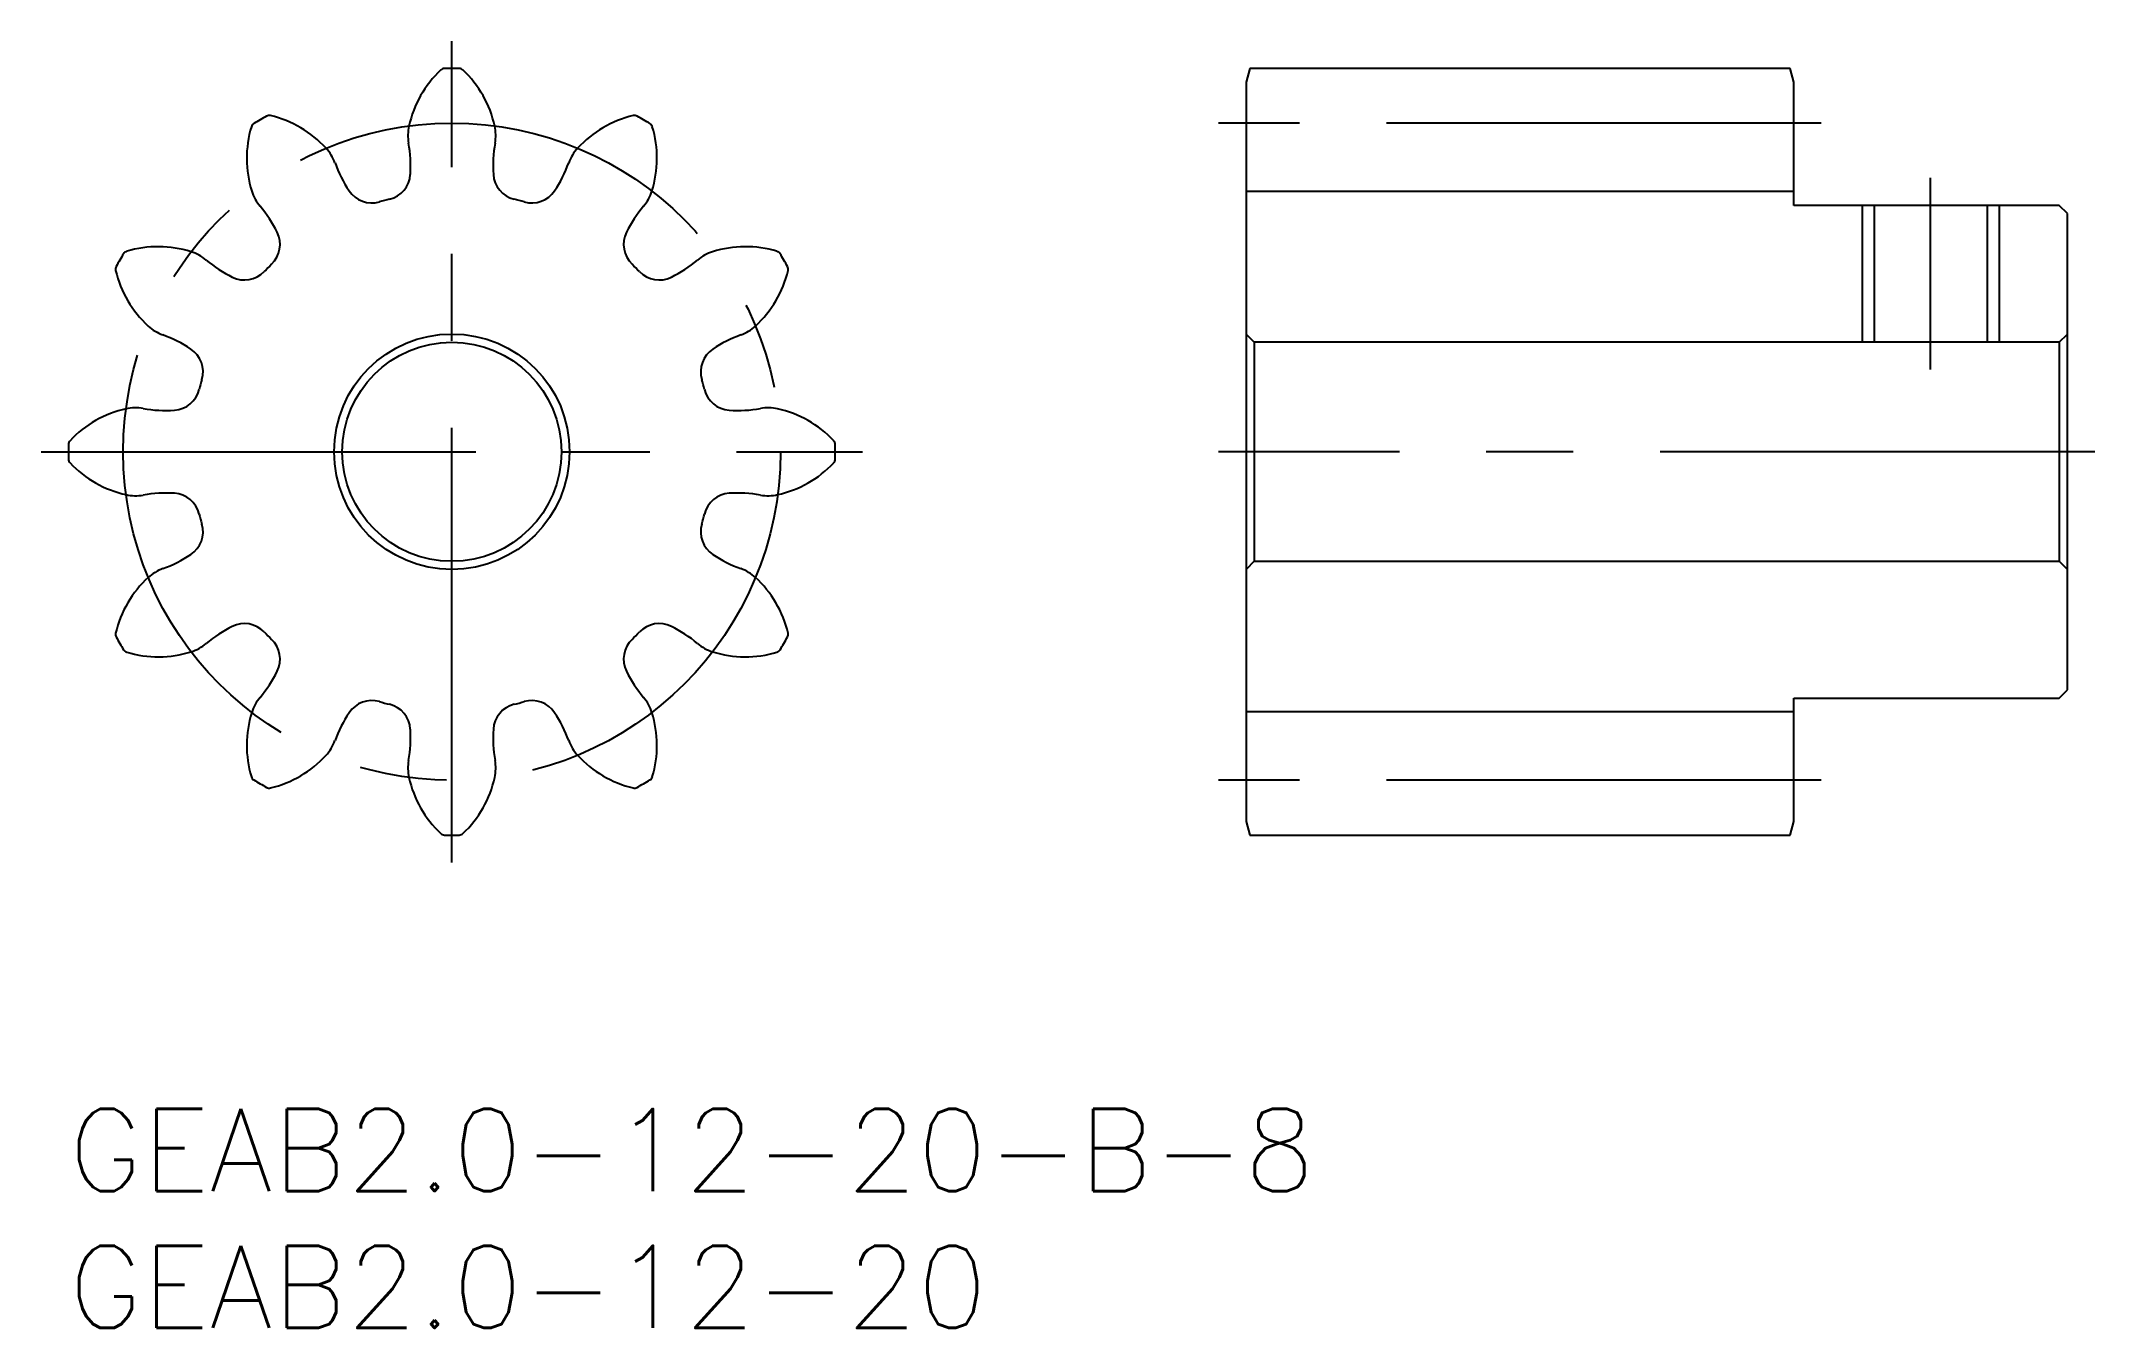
# Model space of a CAD drawing. Extents: x -1 to 74, y -8 to 39.
import ezdxf

# ---------------------------------------------------------------- set-up
doc = ezdxf.new("R2010")
doc.units = 0
doc.header["$LTSCALE"] = 0.5
doc.linetypes.add('CENTER', pattern=[50.8, 31.75, -6.35, 6.35, -6.35])
for name, color, linetype in [('MSM_CENTER', 1, 'CENTER'), ('MSM_CONTINUOUS', 7, 'CONTINUOUS'), ('MSM_NARROW', 5, 'CONTINUOUS'), ('MSM_PART_NUMBER', 7, 'CONTINUOUS')]:
    doc.layers.add(name, color=color, linetype=linetype)
doc.styles.get("Standard").update_dxf_attribs({"font": 'txt.shx', "height": 3, "bigfont": 'bigfont.shx'})

msp = doc.modelspace()

# ---------------------------------------------------------------- linework, layer by layer
at = {"layer": 'MSM_CENTER'}
for p, q in [((14, 9), (14, 39)), ((64, 36), (42, 36)), ((68, 27), (68, 34)), ((-1, 24), (29, 24)), ((74, 24), (42, 24)), ((64, 12), (42, 12))]:
    msp.add_line(p, q, dxfattribs=at)
msp.add_circle((14, 24), 12, dxfattribs=at)
at = {"layer": 'MSM_CONTINUOUS'}
for p, q in [((43.134, 38), (43, 37.5)), ((43, 37.5), (43, 10.5)), ((62.866, 38), (43.134, 38)), ((63, 37.5), (62.866, 38)), ((63, 33), (63, 37.5)), ((63, 33.5), (43, 33.5)), ((72.7, 33), (63, 33)), ((65.933, 33), (65.933, 28)), ((70.067, 33), (70.067, 28)), ((73, 32.7), (72.7, 33)), ((73, 15.3), (73, 32.7)), ((43, 28.3), (43.3, 28)), ((43.3, 28), (43.3, 20)), ((72.7, 28), (43.3, 28)), ((72.7, 28), (73, 28.3)), ((72.7, 28), (72.7, 20)), ((43.3, 20), (43, 19.7)), ((43.3, 20), (72.7, 20)), ((73, 19.7), (72.7, 20)), ((63, 10.5), (63, 15)), ((63, 15), (72.7, 15)), ((72.7, 15), (73, 15.3)), ((63, 14.5), (43, 14.5)), ((43, 10.5), (43.134, 10)), ((62.866, 10), (63, 10.5)), ((43.134, 10), (62.866, 10))]:
    msp.add_line(p, q, dxfattribs=at)
for radius in [4.3, 4]:
    msp.add_circle((14, 24), radius, dxfattribs=at)
for centre, radius, start, end in [((16.339, 35.032), 4, 133.29336, 167.5), ((13.733, 37.797), 0.2, 91.10828, 133.29336), ((14, 24), 14, 88.89172, 91.10828), ((14.267, 37.797), 0.2, 46.70664, 88.89171), ((11.661, 35.032), 4, 12.5, 46.70664), ((14, 24), 14, 118.89172, 121.10828), ((7.332, 36.082), 0.2, 76.70664, 118.89172), ((6.459, 32.384), 4, 42.5, 76.70664), ((21.541, 32.384), 4, 103.29336, 137.5), ((20.668, 36.082), 0.2, 61.10828, 103.29336), ((14, 24), 14, 58.89172, 61.10828), ((10.51, 34.723), 4, 163.29336, 197.5), ((6.87, 35.815), 0.2, 121.10835, 163.29336), ((14, 35.55), 1.604, 167.49997, 190.04238), ((7.694, 34.433), 4.8, 356.39914, 10.04239), ((20.306, 34.433), 4.8, 169.95761, 183.60086), ((14, 35.55), 1.604, 349.95762, 12.50003), ((21.13, 35.815), 0.2, 16.70662, 58.89174), ((17.49, 34.723), 4, 342.5, 16.70664), ((8.225, 34.003), 1.604, 19.95762, 42.50003), ((14.245, 36.189), 4.8, 199.95761, 213.60086), ((13.755, 36.189), 4.8, 326.39914, 340.04239), ((19.775, 34.003), 1.604, 137.49997, 160.04238), ((11.486, 34.195), 1, 283.85127, 356.39914), ((16.514, 34.195), 1, 183.60086, 256.14873), ((8.225, 34.003), 1.604, 197.49997, 220.04238), ((11.08, 34.086), 1, 213.60086, 286.14873), ((14, 24), 9.5, 103.85127, 106.14873), ((14, 24), 9.5, 73.85127, 76.14873), ((16.92, 34.086), 1, 253.85127, 326.39915), ((19.775, 34.003), 1.604, 319.95762, 342.50003), ((3.322, 29.882), 4.8, 26.39914, 40.04239), ((24.678, 29.882), 4.8, 139.95761, 153.60086), ((6.726, 31.572), 1, 313.85127, 26.39914), ((21.274, 31.572), 1, 153.60086, 226.14873), ((1.918, 30.668), 0.2, 151.10822, 193.29336), ((14, 24), 14, 148.89172, 151.10828), ((2.185, 31.13), 0.2, 106.70664, 148.89173), ((3.277, 27.49), 4, 72.5, 106.70664), ((3.997, 29.775), 1.604, 49.95762, 72.50003), ((8.118, 34.678), 4.8, 229.95761, 243.60086), ((14, 24), 9.5, 133.85127, 136.14873), ((14, 24), 9.5, 43.85127, 46.14873), ((19.882, 34.678), 4.8, 296.39914, 310.04239), ((24.003, 29.775), 1.604, 107.49997, 130.04238), ((24.723, 27.49), 4, 73.29336, 107.5), ((25.815, 31.13), 0.2, 31.10828, 73.29336), ((14, 24), 14, 28.89172, 31.10828), ((26.082, 30.668), 0.2, 346.70664, 28.89173), ((5.616, 31.541), 4, 193.29336, 227.5), ((6.428, 31.274), 1, 243.60086, 316.14873), ((21.572, 31.274), 1, 223.85127, 296.39914), ((22.384, 31.541), 4, 312.5, 346.70664), ((3.997, 29.775), 1.604, 227.49998, 250.04238), ((24.003, 29.775), 1.604, 289.95762, 312.50003), ((1.811, 23.755), 4.8, 56.39914, 70.04239), ((3.914, 26.92), 1, 343.85127, 56.39914), ((24.086, 26.92), 1, 123.60086, 196.14873), ((26.189, 23.755), 4.8, 109.95761, 123.60086), ((3.805, 26.514), 1, 273.60086, 346.14873), ((14, 24), 9.5, 163.85127, 166.14873), ((14, 24), 9.5, 13.85127, 16.14873), ((24.195, 26.514), 1, 193.85127, 266.39915), ((2.968, 21.661), 4, 102.5, 136.70664), ((2.45, 24), 1.604, 79.95762, 102.50003), ((3.567, 30.306), 4.8, 259.95761, 273.60086), ((24.433, 30.306), 4.8, 266.39914, 280.04239), ((25.55, 24), 1.604, 77.49997, 100.04238), ((25.032, 21.661), 4, 43.29336, 77.5), ((14, 24), 14, 178.89172, 181.10828), ((0.203, 24.267), 0.2, 136.70664, 178.8917), ((27.797, 24.267), 0.2, 1.10822, 43.29336), ((14, 24), 14, 358.89172, 1.10828), ((0.203, 23.733), 0.2, 181.10822, 223.29336), ((2.968, 26.339), 4, 223.29336, 257.5), ((25.032, 26.339), 4, 282.5, 316.70664), ((27.797, 23.733), 0.2, 316.70664, 358.89173), ((2.45, 24), 1.604, 257.49998, 280.04238), ((3.567, 17.694), 4.8, 86.39914, 100.04239), ((3.805, 21.486), 1, 13.85127, 86.39914), ((24.195, 21.486), 1, 93.60086, 166.14873), ((24.433, 17.694), 4.8, 79.95761, 93.60086), ((25.55, 24), 1.604, 259.95762, 282.50003), ((3.914, 21.08), 1, 303.60086, 16.14873), ((14, 24), 9.5, 193.85127, 196.14873), ((24.086, 21.08), 1, 163.85127, 236.39914), ((14, 24), 9.5, 343.85127, 346.14873), ((3.997, 18.225), 1.604, 109.95762, 132.50003), ((1.811, 24.245), 4.8, 289.95761, 303.60086), ((26.189, 24.245), 4.8, 236.39914, 250.04239), ((24.003, 18.225), 1.604, 47.49997, 70.04238), ((5.616, 16.459), 4, 132.5, 166.70664), ((22.384, 16.459), 4, 13.29336, 47.5), ((1.918, 17.332), 0.2, 166.70664, 208.8917), ((8.118, 13.322), 4.8, 116.39914, 130.04239), ((6.428, 16.726), 1, 43.85127, 116.39914), ((14, 24), 9.5, 223.85127, 226.14873), ((14, 24), 9.5, 313.85127, 316.14873), ((21.572, 16.726), 1, 63.60086, 136.14873), ((19.882, 13.322), 4.8, 49.95761, 63.60086), ((26.082, 17.332), 0.2, 331.10822, 13.29336), ((14, 24), 14, 208.89172, 211.10828), ((2.185, 16.87), 0.2, 211.10828, 253.29336), ((3.277, 20.51), 4, 253.29336, 287.5), ((3.997, 18.225), 1.604, 287.49998, 310.04238), ((6.726, 16.428), 1, 333.60086, 46.14873), ((21.274, 16.428), 1, 133.85127, 206.39914), ((24.003, 18.225), 1.604, 229.95762, 252.50002), ((24.723, 20.51), 4, 252.5, 286.70664), ((25.815, 16.87), 0.2, 286.70662, 328.89173), ((14, 24), 14, 328.89172, 331.10828), ((3.322, 18.118), 4.8, 319.95761, 333.60086), ((24.678, 18.118), 4.8, 206.39914, 220.04239), ((8.225, 13.997), 1.604, 139.95762, 162.50003), ((19.775, 13.997), 1.604, 17.49997, 40.04238), ((10.51, 13.277), 4, 162.5, 196.70664), ((14.245, 11.811), 4.8, 146.39914, 160.04239), ((11.08, 13.914), 1, 73.85127, 146.39914), ((14, 24), 9.5, 253.85127, 256.14873), ((11.486, 13.805), 1, 3.60086, 76.14873), ((16.514, 13.805), 1, 103.85127, 176.39915), ((14, 24), 9.5, 283.85127, 286.14873), ((16.92, 13.914), 1, 33.60086, 106.14873), ((13.755, 11.811), 4.8, 19.95761, 33.60086), ((17.49, 13.277), 4, 343.29336, 17.5), ((7.694, 13.567), 4.8, 349.95761, 3.60086), ((20.306, 13.567), 4.8, 176.39914, 190.04239), ((6.459, 15.616), 4, 283.29336, 317.5), ((8.225, 13.997), 1.604, 317.49997, 340.04238), ((19.775, 13.997), 1.604, 199.95762, 222.50003), ((21.541, 15.616), 4, 222.5, 256.70664), ((6.87, 12.185), 0.2, 196.70662, 238.89173), ((14, 24), 14, 238.89172, 241.10828), ((14, 12.45), 1.604, 169.95762, 192.50003), ((16.339, 12.968), 4, 192.5, 226.70664), ((11.661, 12.968), 4, 313.29336, 347.5), ((14, 12.45), 1.604, 347.49997, 10.04238), ((14, 24), 14, 298.89172, 301.10828), ((21.13, 12.185), 0.2, 301.10828, 343.29336), ((7.332, 11.918), 0.2, 241.10822, 283.29336), ((20.668, 11.918), 0.2, 256.70664, 298.89173), ((13.733, 10.203), 0.2, 226.70662, 268.89173), ((14, 24), 14, 268.89172, 271.10828), ((14.267, 10.203), 0.2, 271.10822, 313.29336)]:
    msp.add_arc(centre, radius, start, end, dxfattribs=at)
at = {"layer": 'MSM_NARROW'}
for p, q in [((65.5, 33), (65.5, 28)), ((70.5, 33), (70.5, 28))]:
    msp.add_line(p, q, dxfattribs=at)

# ---------------------------------------------------------------- texts
at = {"layer": 'MSM_PART_NUMBER', "linetype": 'CONTINUOUS'}
for s, p in [('GEAB2.0-12-20-B-8', (0, -3)), ('GEAB2.0-12-20', (0, -8))]:
    msp.add_text(s, height=3, dxfattribs=at).set_placement(p)

doc.saveas('drawing.dxf')
